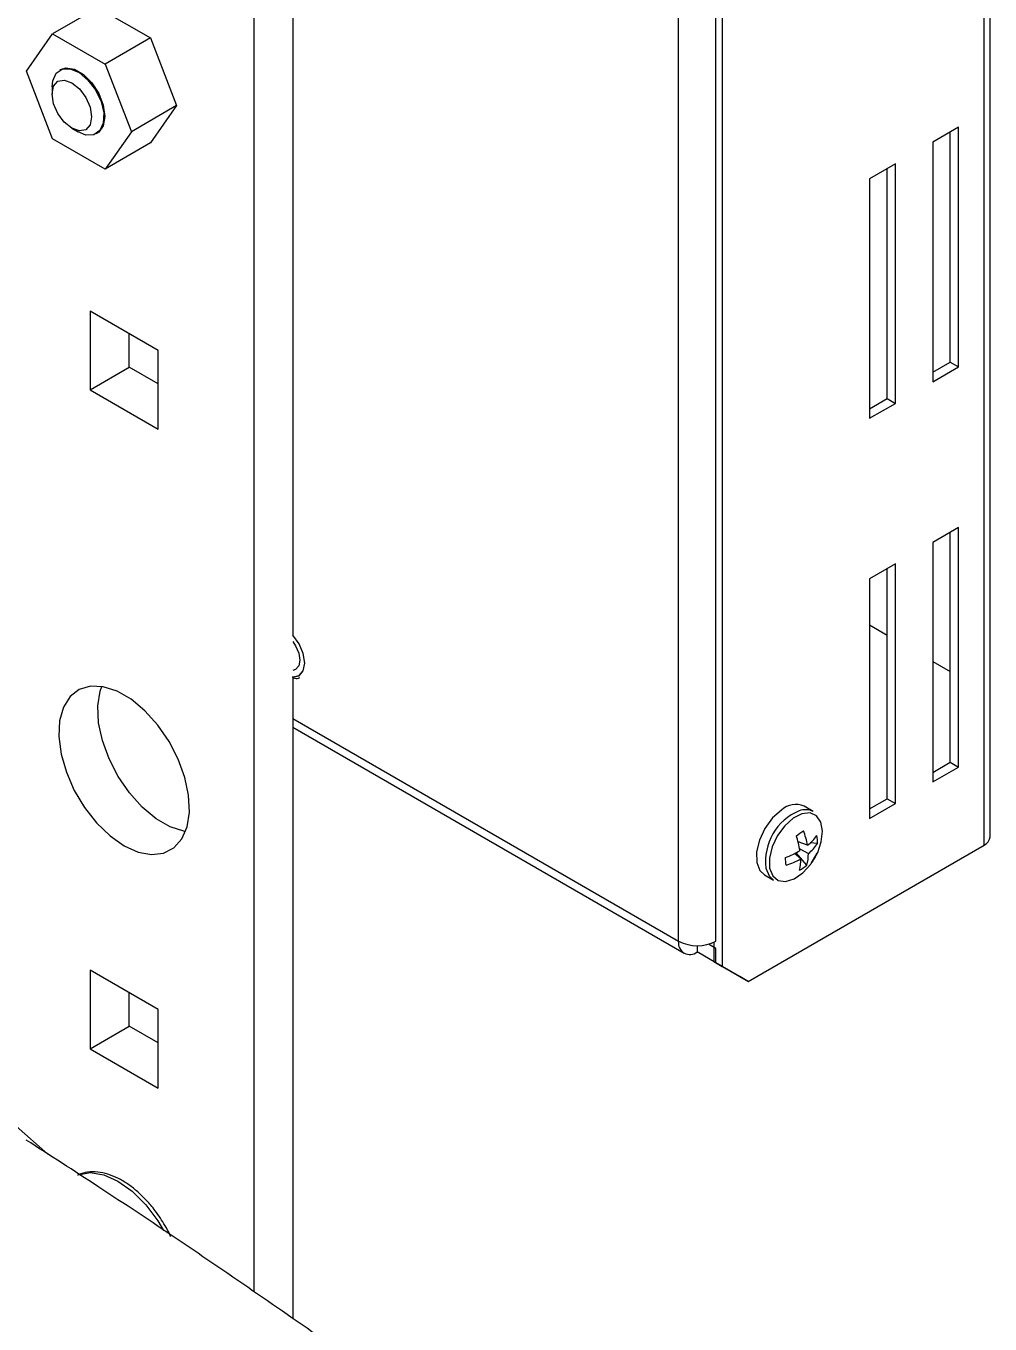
# Model space of a CAD drawing. Extents: x 2 to 136, y 1 to 99.
# Drawn here: x 103.69 to 106.976, y 13.86 to 18.283 of the extents above; entities that cross this region are included whole.
import ezdxf

# ---------------------------------------------------------------- set-up
doc = ezdxf.new("R2010")
doc.units = 0
doc.header["$MEASUREMENT"] = 0
doc.layers.add('OBJECT', color=7, linetype='CONTINUOUS')

msp = doc.modelspace()

# ---------------------------------------------------------------- linework, layer by layer
at = {"layer": 'OBJECT'}
for p, q in [((106.9556, 15.4923), (106.9556, 21.0243)), ((106.9761, 15.5208), (106.9761, 21.0529)), ((106.0628, 20.4069), (106.0628, 15.0789)), ((105.9143, 15.1647), (105.9143, 20.3456)), ((106.0416, 15.1647), (106.0416, 20.3456)), ((104.5991, 20.0026), (104.5991, 16.207)), ((104.4662, 19.9258), (104.4662, 13.9711)), ((103.9348, 18.3455), (103.7807, 18.2565)), ((103.9348, 18.3455), (104.1137, 18.2423)), ((103.6913, 18.1293), (103.7807, 18.2565)), ((103.7807, 18.2565), (103.9595, 18.1533)), ((104.1137, 18.2423), (103.9595, 18.1533)), ((104.1137, 18.2423), (104.2031, 18.0119)), ((103.9595, 18.1533), (104.0489, 17.9229)), ((103.7807, 17.8989), (103.6913, 18.1293)), ((103.8076, 18.1344), (103.8046, 18.1326)), ((103.7787, 18.0754), (103.7787, 18.0511)), ((104.2031, 18.0119), (104.0489, 17.9229)), ((104.2031, 18.0119), (104.1137, 17.8847)), ((103.846, 17.9345), (103.8671, 17.9223)), ((103.9296, 17.9161), (103.9326, 17.9178)), ((104.0489, 17.9229), (103.9595, 17.7957)), ((106.8689, 17.9384), (106.7806, 17.8874)), ((106.8407, 17.1382), (106.8407, 17.9221)), ((106.8689, 17.1218), (106.8689, 17.9384)), ((103.9595, 17.7957), (103.7807, 17.8989)), ((104.1137, 17.8847), (103.9595, 17.7957)), ((106.7806, 17.8874), (106.7806, 17.0708)), ((106.6533, 17.8139), (106.5649, 17.7629)), ((106.625, 17.0137), (106.625, 17.7976)), ((106.6533, 16.9973), (106.6533, 17.8139)), ((106.5649, 17.7629), (106.5649, 16.9463)), ((104.1402, 17.1777), (103.9083, 17.3116)), ((103.9083, 17.3116), (103.9083, 17.0438)), ((104.0412, 17.1205), (104.0412, 17.2349)), ((104.1402, 16.9099), (104.1402, 17.1777)), ((103.9083, 17.0438), (104.0412, 17.1205)), ((104.1402, 17.0634), (104.0412, 17.1205)), ((106.7806, 17.1035), (106.8407, 17.1382)), ((106.7806, 17.0708), (106.8689, 17.1218)), ((106.8407, 17.1382), (106.8689, 17.1218)), ((103.9083, 17.0438), (104.1402, 16.9099)), ((106.5649, 16.979), (106.625, 17.0137)), ((106.5649, 16.9463), (106.6533, 16.9973)), ((106.625, 17.0137), (106.6533, 16.9973)), ((106.8689, 16.5748), (106.7806, 16.5237)), ((106.8407, 15.7746), (106.8407, 16.5584)), ((106.8689, 15.7582), (106.8689, 16.5748)), ((106.7806, 16.5237), (106.7806, 15.7072)), ((106.6533, 16.4503), (106.5649, 16.3992)), ((106.625, 15.6501), (106.625, 16.4339)), ((106.6533, 15.6337), (106.6533, 16.4503)), ((106.5649, 16.3992), (106.5649, 15.5827)), ((106.5649, 16.2423), (106.625, 16.2076)), ((106.7806, 16.1178), (106.8407, 16.0831)), ((104.5991, 16.0653), (104.5991, 13.8782)), ((104.6205, 16.0695), (104.6206, 16.0696)), ((104.5991, 15.9239), (105.9143, 15.1647)), ((104.5991, 15.8935), (105.933, 15.1235)), ((106.7806, 15.7399), (106.8407, 15.7746)), ((106.7806, 15.7072), (106.8689, 15.7582)), ((106.8407, 15.7746), (106.8689, 15.7582)), ((106.3732, 15.6068), (106.3425, 15.6245)), ((106.5649, 15.6154), (106.625, 15.6501)), ((106.5649, 15.5827), (106.6533, 15.6337)), ((106.625, 15.6501), (106.6533, 15.6337)), ((106.1512, 15.0279), (106.9556, 15.4923)), ((106.3541, 15.4918), (106.3219, 15.5038)), ((106.3271, 15.5018), (106.3224, 15.5021)), ((106.3883, 15.498), (106.3632, 15.4996)), ((106.3309, 15.4455), (106.3092, 15.4632)), ((106.351, 15.4235), (106.3151, 15.4663)), ((106.3272, 15.4799), (106.3567, 15.4635)), ((106.2075, 15.3907), (106.2382, 15.373)), ((105.978, 15.1495), (105.978, 15.1279)), ((106.0416, 15.0912), (105.978, 15.1279)), ((106.0416, 15.1402), (106.0168, 15.1545)), ((106.0346, 15.161), (106.0346, 15.0953)), ((106.0416, 15.0912), (106.0416, 15.1402)), ((106.0346, 15.0953), (106.0628, 15.0789)), ((106.1229, 15.0442), (106.0346, 15.0953)), ((104.1402, 14.9322), (103.9083, 15.0661)), ((103.9083, 15.0661), (103.9083, 14.7983)), ((106.0628, 15.0789), (106.1512, 15.0279)), ((106.1512, 15.0279), (106.1229, 15.0442)), ((104.0412, 14.875), (104.0412, 14.9894)), ((104.1402, 14.6644), (104.1402, 14.9322)), ((103.9083, 14.7983), (104.0412, 14.875)), ((104.1402, 14.8179), (104.0412, 14.875)), ((103.9083, 14.7983), (104.1402, 14.6644)), ((103.7646, 14.439), (103.6566, 14.5339))]:
    msp.add_line(p, q, dxfattribs=at)
at = {"layer": 'OBJECT', "flags": 128}
for points in [[(103.7787, 18.0754), (103.7808, 18.0963), (103.7926, 18.1223), (103.8133, 18.1364), (103.8406, 18.137), (103.871, 18.1241), (103.901, 18.0991)], [(103.8076, 18.1344), (103.8259, 18.14), (103.8548, 18.1355), (103.8855, 18.1178), (103.9143, 18.089), (103.9378, 18.0526), (103.9532, 18.0131), (103.9585, 17.9751), (103.9532, 17.9432), (103.9378, 17.9214), (103.9326, 17.9178)], [(103.8719, 18.0692), (103.8937, 18.0397), (103.9083, 18.006), (103.9134, 17.9733), (103.9083, 17.9465), (103.8937, 17.9297), (103.8718, 17.9255), (103.846, 17.9345), (103.8203, 17.9553), (103.7984, 17.9848), (103.7838, 18.0184), (103.7787, 18.0511), (103.7838, 18.0779), (103.7985, 18.0947), (103.8203, 18.099), (103.8461, 18.09), (103.8719, 18.0692)], [(103.901, 18.0991), (103.9268, 18.0651), (103.9455, 18.0262), (103.9547, 17.9871), (103.9534, 17.9524), (103.9416, 17.9265), (103.9209, 17.9123), (103.8936, 17.9117), (103.8671, 17.9223)], [(104.5969, 16.0655), (104.5991, 16.0652), (104.6207, 16.0694), (104.6351, 16.086), (104.6402, 16.1125), (104.6351, 16.1448), (104.6207, 16.1781), (104.5991, 16.2072), (104.5991, 16.2072)], [(104.5991, 16.0653), (104.6205, 16.0695), (104.6349, 16.0861), (104.6399, 16.1125), (104.6349, 16.1448), (104.6205, 16.178), (104.599, 16.207)], [(104.6206, 16.0696), (104.6206, 16.0696), (104.635, 16.0862), (104.6401, 16.1126), (104.635, 16.1449), (104.6206, 16.178), (104.5991, 16.207)], [(104.5991, 16.1853), (104.6087, 16.1711), (104.6194, 16.1464), (104.6232, 16.1224), (104.6194, 16.1027), (104.6087, 16.0903), (104.5991, 16.0872)], [(104.0243, 15.4899), (104.0721, 15.4683), (104.1178, 15.4597), (104.159, 15.4645), (104.194, 15.4826), (104.221, 15.513), (104.2389, 15.5544), (104.2467, 15.6048), (104.2441, 15.6618), (104.2312, 15.7229), (104.2086, 15.785), (104.1774, 15.8454), (104.1391, 15.9012), (104.0954, 15.9498), (104.0483, 15.9889), (104.0002, 16.0167), (103.9531, 16.0319), (103.9094, 16.0338), (103.8711, 16.0223), (103.8399, 15.9979), (103.8173, 15.9618), (103.8044, 15.9156), (103.8018, 15.8616), (103.8096, 15.8022), (103.8275, 15.7402), (103.8545, 15.6786), (103.8895, 15.6202), (103.9307, 15.5677), (103.9764, 15.5236), (104.0243, 15.4899)], [(104.2335, 15.5382), (104.2283, 15.5391), (104.1813, 15.5543), (104.1331, 15.5821), (104.0861, 15.6212), (104.0424, 15.6698), (104.004, 15.7256), (103.9728, 15.7859), (103.9503, 15.8481), (103.9374, 15.9091), (103.9348, 15.9662), (103.9426, 16.0166), (103.9479, 16.0328)], [(106.2652, 15.6116), (106.2349, 15.5845), (106.2089, 15.5491), (106.1901, 15.5091), (106.1805, 15.4691), (106.1811, 15.4331), (106.1919, 15.4053), (106.2075, 15.3907)], [(106.3049, 15.5841), (106.2761, 15.5583), (106.2513, 15.5245), (106.2334, 15.4864), (106.2242, 15.4481), (106.2248, 15.4139), (106.2351, 15.3873), (106.254, 15.3714), (106.2794, 15.3677), (106.3086, 15.3767), (106.3384, 15.3975), (106.3656, 15.4277), (106.3667, 15.4292)], [(106.3887, 15.4674), (106.4009, 15.5028), (106.4053, 15.5396), (106.3998, 15.5704), (106.385, 15.5919), (106.3625, 15.6019), (106.3349, 15.5992), (106.3049, 15.5841)], [(106.3667, 15.4292), (106.3872, 15.4641), (106.3887, 15.4674)], [(106.2121, 15.4139), (106.2226, 15.3876), (106.2382, 15.373)], [(103.8656, 14.3684), (103.8673, 14.369), (103.9084, 14.3763), (103.9546, 14.369), (104.0034, 14.3474), (104.0522, 14.3126), (104.0984, 14.2666), (104.1396, 14.2118), (104.1589, 14.1794)]]:
    msp.add_lwpolyline(points, dxfattribs=at)
at = {"layer": 'OBJECT'}
for centre, radius, start, end in [((106.3138, 15.5586), 0.0719, 66.4637, 132.502), ((106.3979, 15.4365), 0.1872, 112.7018, 186.9494), ((106.3466, 15.5523), 0.0606, 63.996, 110.1543), ((105.7211, 16.4043), 1.0622, 304.0531, 305.6362), ((106.1087, 15.4482), 0.2492, 10.0726, 21.866), ((106.0099, 15.4225), 0.3224, 9.1479, 18.3865), ((106.2467, 15.6282), 0.1737, 308.1985, 323.2723), ((106.2571, 15.5865), 0.1583, 309.0089, 326.0138), ((106.2617, 15.4994), 0.1267, 359.3662, 11.3732), ((106.9411, 15.5243), 0.0352, 294.3752, 354.3038), ((106.1693, 15.7383), 0.3086, 290.7427, 301.0089), ((103.287, 15.1552), 3.0061, 5.1171, 5.6222), ((106.2048, 15.6616), 0.2502, 287.7408, 300.2654), ((106.194, 15.4399), 0.137, 345.9743, 2.345), ((106.2337, 15.4606), 0.1231, 342.44, 1.3442), ((106.1874, 15.5581), 0.2208, 324.2814, 335.724), ((106.2516, 15.5406), 0.1537, 299.3644, 310.3247), ((105.9531, 15.1584), 0.0393, 170.7858, 309.2033), ((105.978, 15.2875), 0.1383, 242.6096, 297.3904)]:
    msp.add_arc(centre, radius, start, end, dxfattribs=at)
for points, knots in [([(104.6012, 16.062), (104.6058, 16.0608), (104.6139, 16.0585), (104.6205, 16.0618), (104.6234, 16.0633)], [0, 0, 0, 0, 0.562442, 1, 1, 1, 1]), ([(100.3535, 15.186), (100.7021, 14.9824), (101.3994, 14.5752), (102.4432, 13.919), (103.4848, 13.2333), (104.176, 12.7471), (104.5215, 12.5041)], [0, 0, 0, 0, 0.25003, 0.500058, 0.750055, 1, 1, 1, 1]), ([(104.5104, 12.4872), (104.3461, 12.6037), (104.0118, 12.8405), (103.5009, 13.1916), (102.9724, 13.546), (102.4421, 13.892), (101.9146, 14.227), (101.3943, 14.5482), (100.8702, 14.8633), (100.5195, 15.0665), (100.3435, 15.1684)], [0, 0, 0, 0, 0.118989, 0.241992, 0.369009, 0.500039, 0.623805, 0.748387, 0.873785, 1, 1, 1, 1]), ([(106.2731, 12.6409), (106.2037, 12.696), (105.9641, 12.886), (105.5454, 13.2015), (105.0174, 13.5878), (104.4802, 13.9636), (104.0378, 14.2636), (103.772, 14.4345), (103.6905, 14.4869)], [0, 0, 0, 0, 0.0839488, 0.289789, 0.495873, 0.7021638, 0.9086263, 1, 1, 1, 1]), ([(104.1643, 14.1949), (104.1534, 14.2124), (104.1381, 14.237), (104.1119, 14.2694), (104.0885, 14.2949), (104.0593, 14.3211), (104.0279, 14.3437), (103.9946, 14.3618), (103.9602, 14.3742), (103.9255, 14.3796), (103.8939, 14.3786), (103.8758, 14.3715), (103.8681, 14.3684)], [0, 0, 0, 0, 0.141277, 0.198322, 0.291954, 0.387413, 0.488262, 0.592, 0.698112, 0.806366, 0.917427, 1, 1, 1, 1]), ([(104.183, 14.1587), (104.182, 14.161), (104.1766, 14.1734), (104.1698, 14.1852), (104.1643, 14.1949)], [0, 0, 0, 0, 0.186497, 1, 1, 1, 1])]:
    msp.add_open_spline(points, degree=3, knots=knots, dxfattribs=at)

doc.saveas('drawing.dxf')
